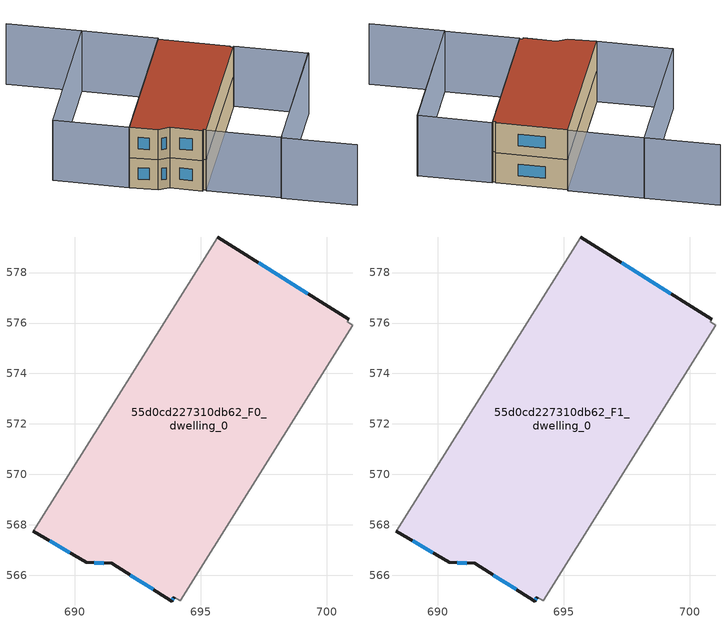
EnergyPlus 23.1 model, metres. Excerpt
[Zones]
55d0cd227310db62_F0_dwelling_0
 floor ground (EU_floor_Construction): 700.86,576.15 700.8,576.05 701.02,575.91 694.18,564.98 693.94,565.13 693.84,564.98 691.47,566.47 690.46,566.52 688.36,567.74 695.67,579.41 z0
 wall outside (EU_wall_Construction): 688.36,567.74 690.46,566.52 691.47,566.47 693.84,564.98 693.94,565.13 / 700.86,576.15 695.67,579.41 z0:3
 wall adiabatic (EU_wall_Construction): 695.67,579.41 688.36,567.74 / 693.94,565.13 694.18,564.98 701.02,575.91 700.8,576.05 700.86,576.15 z0:3
 window (EU_Window_Construction): 693.87,565.03 693.91,565.09 / 692.21,566.01 693.11,565.44 / 690.78,566.51 691.16,566.49 / 689.02,567.36 689.81,566.9 / 699.24,577.17 697.29,578.39 z0.93:2.07
55d0cd227310db62_F1_dwelling_0
 floor to 55d0cd227310db62_F0_dwelling_0 (EU_floor_Construction): 700.86,576.15 700.8,576.05 701.02,575.91 694.18,564.98 693.94,565.13 693.84,564.98 691.47,566.47 690.46,566.52 688.36,567.74 695.67,579.41 z3
 wall outside (EU_wall_Construction): 688.36,567.74 690.46,566.52 691.47,566.47 693.84,564.98 693.94,565.13 / 700.86,576.15 695.67,579.41 z3:6
 wall adiabatic (EU_wall_Construction): 695.67,579.41 688.36,567.74 / 693.94,565.13 694.18,564.98 701.02,575.91 700.8,576.05 700.86,576.15 z3:6
 window (EU_Window_Construction): 693.87,565.03 693.91,565.09 / 692.21,566.01 693.11,565.44 / 690.78,566.51 691.16,566.49 / 689.02,567.36 689.81,566.9 / 699.24,577.17 697.29,578.39 z3.93:5.07
 roof outside (EU_roof_Construction): 694.18,564.98 701.02,575.91 700.8,576.05 700.86,576.15 695.67,579.41 688.36,567.74 690.46,566.52 691.47,566.47 693.84,564.98 693.94,565.13 z6
shading: 704.95,558.14 699.51,561.51 / 699.51,561.51 706.5,572.77 / 684.79,586.34 690.23,582.96 / 694.15,564.93 701.11,576.05 / 701.11,576.05 706.5,572.67 / 706.5,572.67 699.54,561.55 / 699.54,561.55 694.15,564.93 / 695.74,579.51 688.35,567.73 / 688.35,567.73 682.85,571.18 / 682.85,571.18 690.23,582.96 / 690.23,582.96 695.74,579.51 z0:6
[Building]
EU S2 Campaign: North Axis=0; Terrain=City; Solar Distribution=FullExterior
[Site:Location]
Montreal-Trudeau.Intl.AP: Latitude=45.4667; Longitude=-73.75; Time Zone=-5; Elevation=36
[SizingPeriod:WeatherFileDays]
AnnualSizingPeriod: Begin Month=1; Begin Day of Month=1; End Month=12; End Day of Month=31; Day of Week for Start Day=Monday; Use Weather File Daylight Saving Period=No; Use Weather File Rain and Snow Indicators=No
[MATERIAL]
EU_InternalMass_Material: Roughness=MediumRough; Thickness=0.1; Conductivity=1; Density=1800; Specific Heat=900; Thermal Absorptance=0.9; Solar Absorptance=0.7; Visible Absorptance=0.7
[MATERIAL:NOMASS] Roughness=MediumRough; Thermal Absorptance=0.9; Solar Absorptance=0.7; Visible Absorptance=0.7
Name | Thermal Resistance
EU_wall_NoMass; EU_floor_NoMass | 1.36485
EU_roof_NoMass | 2.55992
[WINDOWMATERIAL:SIMPLEGLAZINGSYSTEM]
EU_Window_SimpleGlazing: UFactor=3.92339; Solar Heat Gain Coefficient=0.8; Visible Transmittance=0.8
[CONSTRUCTION]
EU_wall_Construction: EU_wall_NoMass
EU_roof_Construction: EU_roof_NoMass
EU_floor_Construction: EU_floor_NoMass
EU_Window_Construction: EU_Window_SimpleGlazing
EU_InternalMass_Construction: EU_InternalMass_Material
[ZONE] Type=1; Multiplier=1; Ceiling Height=autocalculate; Floor Area=autocalculate; Part of Total Floor Area=Yes
Name | Volume
55d0cd227310db62_F0_dwelling_0 | 257.328
55d0cd227310db62_F1_dwelling_0 | 257.325
[INTERNALMASS] Construction=EU_InternalMass_Construction; Surface Area=85.7756
Name | Zone or ZoneList
55d0cd227310db62_F0_dwelling_0_EU_InternalMass | 55d0cd227310db62_F0_dwelling_0
55d0cd227310db62_F1_dwelling_0_EU_InternalMass | 55d0cd227310db62_F1_dwelling_0
[OTHEREQUIPMENT] Fuel Type=Electricity; Design Level Calculation Method=Watts/Area; Power per Zone Floor Area=1; Fraction Latent=0; Fraction Radiant=0; Fraction Lost=0; Carbon Dioxide Generation Rate=0; EndUse Subcategory=EU_Step8_InternalGains
Name | Zone or ZoneList or Space or SpaceList | Schedule
EU_Step8_InternalGain_55d0cd227310db62_F0_dwelling_0_f000 | 55d0cd227310db62_F0_dwelling_0 | EU_Step8_GainSchedule_55d0cd227310db62_F0_dwelling_0_f000
EU_Step8_InternalGain_55d0cd227310db62_F1_dwelling_0_f000 | 55d0cd227310db62_F1_dwelling_0 | EU_Step8_GainSchedule_55d0cd227310db62_F1_dwelling_0_f000
[ZONEVENTILATION:DESIGNFLOWRATE] Schedule=EU_AlwaysOn; Design Flow Rate Calculation Method=AirChanges/Hour; Air Changes per Hour=0.860309; Ventilation Type=Natural; Fan Pressure Rise=0; Fan Total Efficiency=1; Constant Term Coefficient=1; Temperature Term Coefficient=0; Velocity Term Coefficient=0; Velocity Squared Term Coefficient=0; Minimum Indoor Temperature=-100; Maximum Indoor Temperature=100; Delta Temperature=-100; Minimum Outdoor Temperature=-100; Maximum Outdoor Temperature=100; Maximum Wind Speed=40
Name | Zone or ZoneList or Space or SpaceList
EU_ConstantAir_55d0cd227310db62_F0_dwelling_0 | 55d0cd227310db62_F0_dwelling_0
EU_ConstantAir_55d0cd227310db62_F1_dwelling_0 | 55d0cd227310db62_F1_dwelling_0
[HVACTEMPLATE:THERMOSTAT] Constant Heating Setpoint=20; Constant Cooling Setpoint=50
EU_HeatOnly_55d0cd227310db62_F0_dwelling_0; EU_HeatOnly_55d0cd227310db62_F1_dwelling_0
[HVACTEMPLATE:ZONE:IDEALLOADSAIRSYSTEM] System Availability Schedule=EU_AlwaysOn; Maximum Heating Supply Air Temperature=50; Minimum Cooling Supply Air Temperature=13; Maximum Heating Supply Air Humidity Ratio=0.0156; Minimum Cooling Supply Air Humidity Ratio=0.0077; Heating Limit=NoLimit; Cooling Limit=NoLimit; Heating Availability Schedule=EU_AlwaysOn; Cooling Availability Schedule=EU_CoolingOff; Dehumidification Control Type=ConstantSensibleHeatRatio; Cooling Sensible Heat Ratio=0.7; Dehumidification Setpoint=60; Humidification Control Type=None; Humidification Setpoint=30; Outdoor Air Method=None; Outdoor Air Flow Rate per Person=0.00944; Outdoor Air Flow Rate per Zone Floor Area=0; Outdoor Air Flow Rate per Zone=0; Demand Controlled Ventilation Type=None; Outdoor Air Economizer Type=NoEconomizer; Heat Recovery Type=None; Sensible Heat Recovery Effectiveness=0.7; Latent Heat Recovery Effectiveness=0.65
Name | Template Thermostat
55d0cd227310db62_F0_dwelling_0 | EU_HeatOnly_55d0cd227310db62_F0_dwelling_0
55d0cd227310db62_F1_dwelling_0 | EU_HeatOnly_55d0cd227310db62_F1_dwelling_0
[SIZING:ZONE] Zone Cooling Design Supply Air Temperature Input Method=SupplyAirTemperature; Zone Cooling Design Supply Air Temperature=13; Zone Heating Design Supply Air Temperature Input Method=SupplyAirTemperature; Zone Heating Design Supply Air Temperature=50; Zone Cooling Design Supply Air Humidity Ratio=0.008; Zone Heating Design Supply Air Humidity Ratio=0.008; Cooling Design Air Flow Method=DesignDay; Cooling Design Air Flow Rate=0; Cooling Minimum Air Flow per Zone Floor Area=0.000762; Cooling Minimum Air Flow=0; Cooling Minimum Air Flow Fraction=0.2; Heating Design Air Flow Method=DesignDay; Heating Design Air Flow Rate=0; Heating Maximum Air Flow per Zone Floor Area=0.002032; Heating Maximum Air Flow=0.141576; Heating Maximum Air Flow Fraction=0.3; Account for Dedicated Outdoor Air System=No; Dedicated Outdoor Air System Control Strategy=NeutralSupplyAir; Dedicated Outdoor Air Low Setpoint Temperature for Design=autosize; Dedicated Outdoor Air High Setpoint Temperature for Design=autosize; Zone Load Sizing Method=Sensible Load Only No Latent Load; Zone Latent Cooling Design Supply Air Humidity Ratio Input Method=HumidityRatioDifference; Zone Cooling Design Supply Air Humidity Ratio Difference=0.005; Zone Latent Heating Design Supply Air Humidity Ratio Input Method=HumidityRatioDifference; Zone Humidification Design Supply Air Humidity Ratio Difference=0.005
55d0cd227310db62_F0_dwelling_0; 55d0cd227310db62_F1_dwelling_0
[SCHEDULE:CONSTANT]
Name | Hourly Value
EU_AlwaysOn | 1
EU_CoolingOff | 0
[SCHEDULE:FILE] Column Number=1; Rows to Skip at Top=0; Number of Hours of Data=8760; Column Separator=Comma; Interpolate to Timestep=No; Minutes per Item=60; Adjust Schedule for Daylight Savings=Yes
Name | File
EU_Step8_GainSchedule_55d0cd227310db62_F0_dwelling_0_f000 | ../../schedules/55d0cd227310db62/55d0cd227310db62_F0_dwelling_0_f000_gain.csv
EU_Step8_GainSchedule_55d0cd227310db62_F1_dwelling_0_f000 | ../../schedules/55d0cd227310db62/55d0cd227310db62_F1_dwelling_0_f000_gain.csv
